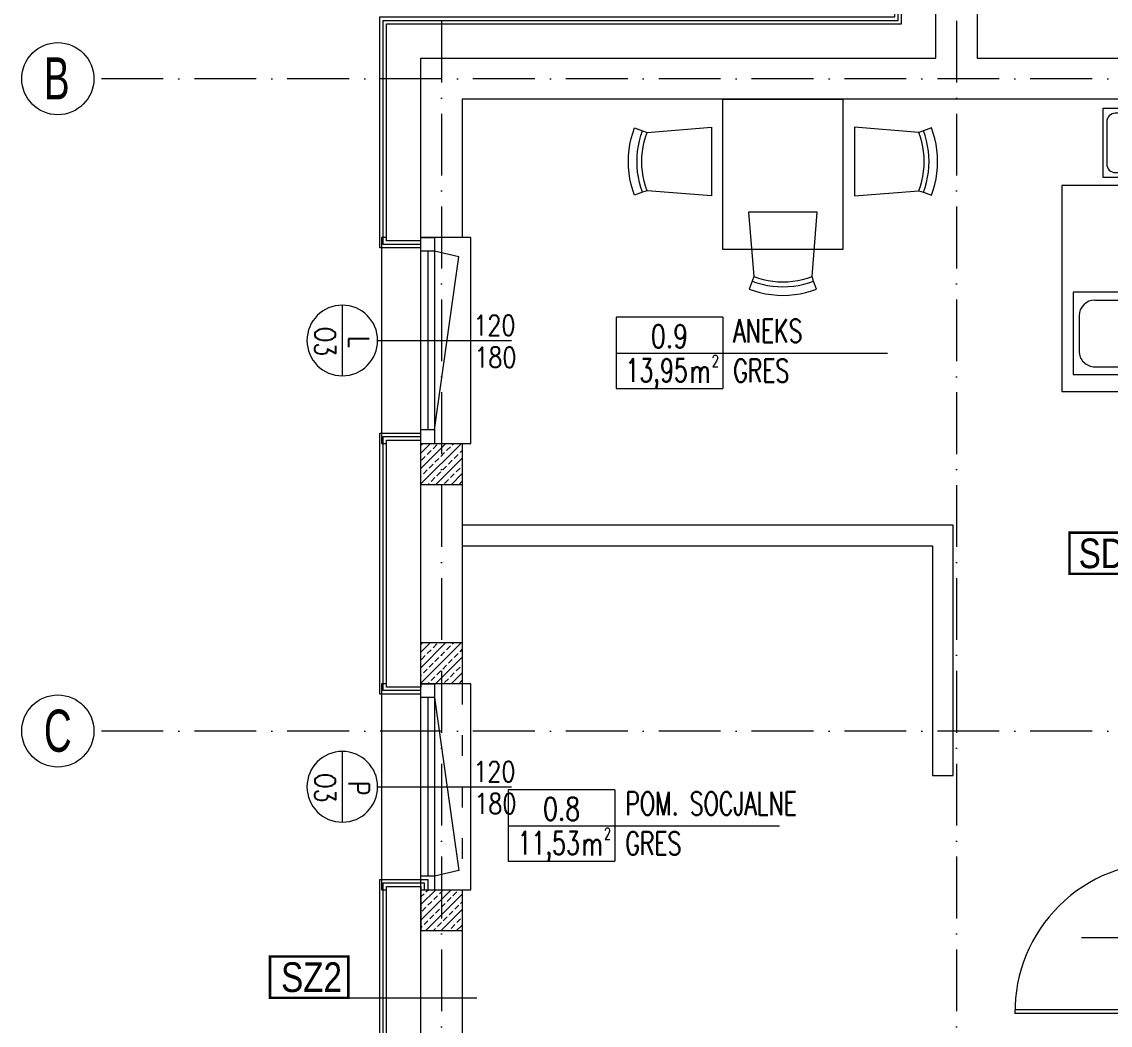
# Model space of a CAD drawing. Header units: millimetres. Extents: x -105266 to 178069, y 491 to 168574.
# Drawn here: x 9148 to 9782, y 37074 to 37659 of the extents above; entities that cross this region are included whole.
import ezdxf
from ezdxf.enums import TextEntityAlignment as Align

# ---------------------------------------------------------------- set-up
doc = ezdxf.new("R2010")
doc.units = ezdxf.units.MM
doc.linetypes.add('ACAD_ISO03W100', pattern=[30, 12, -18])
doc.linetypes.add('ACAD_ISO10W100', pattern=[18, 12, -3, 0, -3])
for name, color, linetype, lineweight in [('A01_OSIE', 9, 'ACAD_ISO10W100', 9), ('A02_KONSTRUKCJA', 3, 'Continuous', 15), ('A03_KONSTRUKCJA_POWYZEJ', 6, 'ACAD_ISO03W100', 0), ('A05_SCIANY', 1, 'Continuous', 20), ('A06_WIDOK', 6, 'Continuous', 15), ('A07_DRZWI_OKNA', 4, 'Continuous', 5), ('A08_OPIS DRZWI_OKIEN', 9, 'Continuous', 9), ('A09_MATERIAL', 251, 'Continuous', 0), ('A09_WYKONCZENIE', 2, 'Continuous', 13), ('A13_WYPOSAZENIE SANITARNE', 41, 'Continuous', 9), ('A16_OPIS_POM', 2, 'Continuous', 9), ('A17_OPIS_WARSTW', 32, 'Continuous', 9)]:
    doc.layers.add(name, color=color, linetype=linetype, lineweight=lineweight)
doc.styles.add('ARIAL', font='arial.ttf', dxfattribs={"width": 0.8})
doc.styles.add('NARROW', font='')
doc.styles.add('ROMANS', font='romans', dxfattribs={"width": 0.7})
doc.styles.add('TBTEXT', font='arial.ttf', dxfattribs={"width": 1.1})
doc.styles.add('WYM', font='ROMANS.SHX', dxfattribs={"width": 0.75})
doc.styles.get('NARROW').set_extended_font_data('Arial Narrow')

# ---------------------------------------------------------------- blocks, each defined once
blk = doc.blocks.new('33001')
at = {"color": 0, "linetype": 'ByBlock'}
for points in [[(19.42, 21.43), (21.07, 26.15), (18.11, 27.18), (14.86, 28.09), (11.56, 28.8), (8.23, 29.32), (4.87, 29.62), (1.5, 29.73), (-1.87, 29.62), (-5.23, 29.32), (-8.56, 28.8), (-11.86, 28.09), (-15.11, 27.18), (-18.07, 26.15), (-16.42, 21.43)], [(18.5, 18.77), (19.42, 21.43), (16.61, 22.41), (13.65, 23.24), (10.65, 23.89), (7.62, 24.35), (4.57, 24.63), (1.5, 24.72), (-1.57, 24.63), (-4.62, 24.35), (-7.65, 23.89), (-10.65, 23.24), (-13.61, 22.41), (-16.42, 21.43), (-15.5, 18.77)]]:
    blk.add_lwpolyline(points, dxfattribs=at)
blk.add_lwpolyline([(18.5, 18.77), (15.76, 19.72), (12.97, 20.5), (10.14, 21.11), (7.28, 21.55), (4.4, 21.82), (1.5, 21.91), (-1.4, 21.82), (-4.28, 21.55), (-7.14, 21.11), (-9.97, 20.5), (-12.76, 19.72), (-15.5, 18.77), (-18.5, -18.77), (21.5, -18.77)], close=True, dxfattribs=at)
blk = doc.blocks.new('drzwi opis')
for p, q in [((-29.32, 124.88), (29.32, 124.88)), ((0, 95.56), (0, -15.56))]:
    blk.add_line(p, q)
blk.add_circle((0, 124.88), 29.32)
at = {"style": 'ROMANS', "width": 0.7}
for tag, p in [('WDNR', (1.09, 127.47)), ('WDPPOZ', (0, 102.7))]:
    blk.add_attdef(tag, text='', height=17, dxfattribs=at).set_placement(p, align=Align.CENTER)
for tag, p in [('WDS', (-4.07, -6.01)), ('WDH', (22.49, -6.37))]:
    blk.add_attdef(tag, text='', height=17, rotation=90, dxfattribs=at).set_placement(p, align=Align.CENTER)
blk = doc.blocks.new('opis-pomieszczenie')
for p, q in [((0, 21.79), (0, -21.42)), ((-64.77, 0), (99.88, 0))]:
    blk.add_line(p, q)
blk.add_lwpolyline([(0, 21.79), (-64.77, 21.79), (-64.77, -21.42), (0, -21.42)])
at = {"style": 'ROMANS', "width": 0.7}
for s, height, p in [('2', 7.15, (-4.55, -8.35)), ('m', 14.3, (-13.79, -17.95))]:
    blk.add_text(s, height=height, dxfattribs=at).set_placement(p, align=Align.CENTER)
blk.add_attdef('NR', text='', height=14.3, dxfattribs=at).set_placement((-32.39, 2.83), align=Align.CENTER)
for tag, p in [('POMIESZCZENIE', (6.3, 3.88)), ('POS', (6.3, -17.57))]:
    blk.add_attdef(tag, p, '', height=14.3, dxfattribs=at)
blk.add_attdef('POW', text='', height=14.3, dxfattribs=at).set_placement((-27, -17.41), align=Align.RIGHT)
blk = doc.blocks.new('A$C1BD919F1')
at = {"lineweight": 0}
blk.add_line((-77.88, 0), (0, 0), dxfattribs=at)
at = {"lineweight": 0, "const_width": 1.5}
blk.add_lwpolyline([(-125.38, 0), (-77.88, 0), (-77.88, 25), (-125.38, 25)], close=True, dxfattribs=at)
at = {"lineweight": 0, "style": 'TBTEXT', "width": 1.1}
blk.add_attdef('1', text='', height=18, dxfattribs=at).set_placement((-96.63, 12.5), align=Align.MIDDLE)
blk = doc.blocks.new('D90')
at = {"color": 0, "linetype": 'ByBlock'}
for p, q in [((-7889.01, -4835.3), (-7889.01, -4734.3)), ((-7887.01, -4823.3), (-7887.01, -4734.33)), ((-7845.01, -4811.35), (-7845.01, -4851.17)), ((-7895.01, -4835.3), (-7895.01, -4823.3)), ((-7895.01, -4823.3), (-7887.01, -4823.3)), ((-7801.01, -4835.3), (-7801.01, -4823.3)), ((-7795.01, -4823.3), (-7801.01, -4823.3)), ((-7795.01, -4835.3), (-7795.01, -4823.3)), ((-7795.01, -4835.3), (-7795.01, -4823.3)), ((-7895.01, -4835.3), (-7889.01, -4835.3)), ((-7795.01, -4835.3), (-7801.01, -4835.3))]:
    blk.add_line(p, q, dxfattribs=at)
blk.add_arc((-7888.32, -4821.62), 87.32, 358.89485, 90.45774, dxfattribs=at)
blk = doc.blocks.new('A$C76F24D35')
blk.add_blockref('D90', (7895.01, 4835.3))
blk = doc.blocks.new('A$C7CE04858')
at = {"color": 0, "linetype": 'ByBlock'}
for p, q in [((12, 39), (30, 39)), ((4, 11), (4, 31)), ((38, 11), (38, 31)), ((42, 11), (42, 31)), ((12, 3), (30, 3))]:
    blk.add_line(p, q, dxfattribs=at)
blk.add_lwpolyline([(0, 0), (42, 0), (42, 42), (0, 42)], close=True)
blk.add_circle((30.1, 31), 3, dxfattribs=at)
for centre, start, end in [((12, 31), 90, 180), ((30, 31), 0, 90), ((12, 11), 180, 270), ((30, 11), 270, 0)]:
    blk.add_arc(centre, 8, start, end, dxfattribs=at)
blk = doc.blocks.new('A$C780E13A9')
blk.add_lwpolyline([(0, 0), (40, 0), (40, 29.5), (0, 29.5)], close=True)
blk.add_lwpolyline([(7.75, 2.35), (32.25, 2.35, 0.414214), (37.25, 7.35), (37.25, 22.15, 0.414214), (32.25, 27.15), (7.75, 27.15, 0.414214), (2.75, 22.15), (2.75, 7.35, 0.414214)], format="xyb", close=True)
for centre, radius in [((37.76, 27.15), 1.5), ((20.12, 20.23), 2.6)]:
    blk.add_circle(centre, radius)

msp = doc.modelspace()

# ---------------------------------------------------------------- hatches: boundary and pattern name
at = {"layer": 'A09_MATERIAL'}
h = msp.add_hatch(dxfattribs=at)
h.set_pattern_fill('ANSI33', color=256)
h.set_pattern_definition([(45, (14204.7404, 49271.9024), (-4.490128, 4.490128), []), (45, (14209.2306, 49271.9024), (-4.490128, 4.490128), [3.175, -1.5875])])
h.paths.add_polyline_path([(9380.89, 37413.17), (9404.89, 37413.17), (9404.89, 37389.17), (9380.89, 37389.17)])
h = msp.add_hatch(dxfattribs=at)
h.set_pattern_fill('ANSI33', color=256)
h.set_pattern_definition([(45, (14204.7404, 49155.9024), (-4.490128, 4.490128), []), (45, (14209.2306, 49155.9024), (-4.490128, 4.490128), [3.175, -1.5875])])
h.paths.add_polyline_path([(9380.89, 37297.17), (9404.89, 37297.17), (9404.89, 37273.17), (9380.89, 37273.17)])
h = msp.add_hatch(dxfattribs=at)
h.set_pattern_fill('ANSI33', color=256)
h.set_pattern_definition([(45, (12679.592, 49692.9024), (-4.490128, 4.490128), []), (45, (12684.082, 49692.9024), (-4.490128, 4.490128), [3.175, -1.5875])])
h.paths.add_polyline_path([(9380.89, 37153.17), (9404.89, 37153.17), (9404.89, 37129.17), (9380.89, 37129.17)])

# ---------------------------------------------------------------- linework, layer by layer
at = {"layer": 'A01_OSIE', "linetype": 'ACAD_ISO10W100', "ltscale": 3}
for points in [[(9392.89, 38362.67), (9392.89, 36181.78)], [(9692.89, 38362.67), (9692.89, 36181.77)], [(11503.04, 37625.67), (9190.4, 37625.67)], [(11503.04, 37245.67), (9190.4, 37245.67)]]:
    msp.add_lwpolyline(points, dxfattribs=at)
at = {"layer": 'A01_OSIE', "linetype": 'Continuous'}
for centre in [(9169.4, 37625.67), (9169.4, 37245.67)]:
    msp.add_circle(centre, 21, dxfattribs=at)
at = {"layer": 'A02_KONSTRUKCJA'}
for points in [[(9704.89, 37637.67), (10263.89, 37637.67), (10263.89, 37613.67), (9404.89, 37613.67), (9404.89, 37533.17), (9380.89, 37533.17), (9380.89, 37637.67), (9680.89, 37637.67), (9680.89, 37770.17), (9704.89, 37770.17), (9704.89, 37637.67)], [(9404.89, 37413.17), (9404.89, 37273.17), (9380.89, 37273.17), (9380.89, 37413.17), (9404.89, 37413.17)], [(9404.89, 37153.17), (9404.89, 36794.67), (9380.89, 36794.67), (9380.89, 37153.17), (9404.89, 37153.17)], [(9380.89, 37153.17), (9380.89, 37129.17)]]:
    msp.add_lwpolyline(points, dxfattribs=at)
for points in [[(9380.89, 37413.17), (9404.89, 37413.17), (9404.89, 37389.17), (9380.89, 37389.17)], [(9380.89, 37297.17), (9404.89, 37297.17), (9404.89, 37273.17), (9380.89, 37273.17)], [(9380.89, 37153.17), (9404.89, 37153.17), (9404.89, 37129.17), (9380.89, 37129.17)]]:
    msp.add_lwpolyline(points, close=True, dxfattribs=at)
at = {"layer": 'A03_KONSTRUKCJA_POWYZEJ'}
msp.add_lwpolyline([(9404.89, 37273.17), (9404.89, 37153.17)], dxfattribs=at)
at = {"layer": 'A05_SCIANY'}
msp.add_lwpolyline([(9404.89, 37353.62), (9678.89, 37353.62), (9678.89, 37219.67), (9678.89, 37219.67), (9678.89, 37219.67), (9690.89, 37219.67), (9690.89, 37219.67), (9690.89, 37219.67), (9690.89, 37365.62), (9404.89, 37365.62)], dxfattribs=at)
at = {"layer": 'A06_WIDOK'}
for points in [[(9360.89, 37533.17), (9357.89, 37533.17), (9357.89, 37413.17), (9360.89, 37413.17)], [(9404.89, 37413.17), (9409.89, 37413.17), (9409.89, 37533.17), (9404.89, 37533.17)], [(9388.89, 37421.17), (9403.04, 37521.97), (9388.89, 37525.17)], [(9360.89, 37273.17), (9357.89, 37273.17), (9357.89, 37153.17), (9360.89, 37153.17)], [(9404.89, 37153.17), (9409.89, 37153.17), (9409.89, 37273.17), (9404.89, 37273.17)], [(9388.89, 37265.17), (9403.04, 37164.37), (9388.89, 37161.17)]]:
    msp.add_lwpolyline(points, dxfattribs=at)
at = {"layer": 'A07_DRZWI_OKNA'}
for p, q in [((9388.89, 37525.17), (9380.89, 37525.17)), ((9384.89, 37525.17), (9384.89, 37421.17)), ((9388.89, 37421.17), (9380.89, 37421.17)), ((9380.89, 37413.17), (9388.89, 37413.17)), ((9388.89, 37265.17), (9380.89, 37265.17)), ((9384.89, 37265.17), (9384.89, 37161.17)), ((9388.89, 37161.17), (9380.89, 37161.17)), ((9380.89, 37153.17), (9388.89, 37153.17)), ((9380.89, 37129.17), (9380.89, 37137.17))]:
    msp.add_line(p, q, dxfattribs=at)
for points in [[(9380.89, 37413.17), (9380.89, 37533.17), (9388.89, 37533.17), (9388.89, 37413.17)], [(9380.89, 37153.17), (9380.89, 37273.17), (9388.89, 37273.17), (9388.89, 37153.17)]]:
    msp.add_lwpolyline(points, dxfattribs=at)
at = {"layer": 'A09_WYKONCZENIE'}
for points in [[(9380.89, 37527.17), (9356.89, 37527.17), (9356.89, 37661.67), (9656.89, 37661.67), (9656.89, 37776.17), (9680.89, 37776.17)], [(9380.89, 37529.17), (9358.89, 37529.17), (9358.89, 37659.67), (9658.89, 37659.67), (9658.89, 37774.17), (9680.89, 37774.17)], [(9380.89, 37531.17), (9360.89, 37531.17), (9360.89, 37657.67), (9660.89, 37657.67), (9660.89, 37772.17), (9680.89, 37772.17)], [(9380.89, 37267.17), (9376.95, 37267.17), (9356.89, 37267.17), (9356.89, 37419.17), (9380.89, 37419.17)], [(9380.89, 37269.17), (9376.95, 37269.17), (9358.89, 37269.17), (9358.89, 37417.17), (9380.89, 37417.17)], [(9380.89, 37273.17), (9380.89, 37271.17), (9376.95, 37271.17), (9360.89, 37271.17), (9360.89, 37415.17), (9380.89, 37415.17)], [(9386.89, 36790.67), (9356.89, 36790.67), (9356.89, 37159.17), (9384.89, 37159.17), (9384.89, 37153.17)], [(9386.89, 36792.67), (9358.89, 36792.67), (9358.89, 37157.17), (9382.89, 37157.17), (9382.89, 37153.17)], [(9380.89, 36796.67), (9380.89, 36794.67), (9360.89, 36794.67), (9360.89, 37155.17), (9380.89, 37155.17), (9380.89, 37153.17)]]:
    msp.add_lwpolyline(points, dxfattribs=at)
at = {"layer": 'A13_WYPOSAZENIE SANITARNE'}
msp.add_lwpolyline([(9556.75, 37613.67), (9626.75, 37613.67), (9626.75, 37526.17), (9556.75, 37526.17)], close=True, dxfattribs=at)
msp.add_lwpolyline([(9810.89, 37563.46), (9754.31, 37563.46), (9754.31, 37443.46), (9815.89, 37443.46)], dxfattribs=at)

# ---------------------------------------------------------------- block references
at = {"layer": 'A07_DRZWI_OKNA', "rotation": 90.00000000000001}
msp.add_blockref('A$C76F24D35', (9827.89, 37075.17), dxfattribs=at)
at = {"layer": 'A08_OPIS DRZWI_OKIEN'}
ref = msp.add_blockref('drzwi opis', (9422.77, 37473.17), dxfattribs=dict(at, xscale=-0.702000000001135, yscale=0.702000000001135, zscale=0.702000000001135, rotation=90))
ref.add_attrib('WDNR', 'O3', dxfattribs={"layer": '0', "height": 11.934, "rotation": 270, "style": 'WYM', "width": 0.8}).set_placement((9319.15, 37472.52), align=Align.CENTER)
ref.add_attrib('WDPPOZ', 'L', dxfattribs={"layer": '0', "height": 11.93, "rotation": 270, "style": 'WYM', "width": 0.8}).set_placement((9338.74, 37472.26), align=Align.CENTER)
ref.add_attrib('WDS', '120', dxfattribs={"layer": '0', "height": 11.934, "style": 'WYM', "width": 0.8}).set_placement((9423.7, 37476.03), align=Align.CENTER)
ref.add_attrib('WDH', '180', dxfattribs={"layer": '0', "height": 11.934, "style": 'WYM', "width": 0.8}).set_placement((9424.28, 37457.39), align=Align.CENTER)
ref = msp.add_blockref('drzwi opis', (9422.77, 37213.17), dxfattribs=dict(at, xscale=-0.702000000001135, yscale=0.702000000001135, zscale=0.702000000001135, rotation=90))
ref.add_attrib('WDNR', 'O3', dxfattribs={"layer": '0', "height": 11.934, "rotation": 270, "style": 'WYM', "width": 0.8}).set_placement((9319.15, 37212.52), align=Align.CENTER)
ref.add_attrib('WDPPOZ', 'P', dxfattribs={"layer": '0', "height": 11.93, "rotation": 270, "style": 'WYM', "width": 0.8}).set_placement((9338.74, 37212.26), align=Align.CENTER)
ref.add_attrib('WDS', '120', dxfattribs={"layer": '0', "height": 11.934, "style": 'WYM', "width": 0.8}).set_placement((9423.7, 37216.03), align=Align.CENTER)
ref.add_attrib('WDH', '180', dxfattribs={"layer": '0', "height": 11.934, "style": 'WYM', "width": 0.8}).set_placement((9424.28, 37197.39), align=Align.CENTER)
ref = msp.add_blockref('drzwi opis', (9776.68, 37125.17), dxfattribs=dict(at, xscale=0.702000000001135, yscale=0.702000000001135, zscale=0.702000000001135, rotation=270))
ref.add_attrib('WDNR', 'D', dxfattribs={"layer": '0', "height": 11.93, "rotation": 270, "style": 'WYM', "width": 0.8}).set_placement((9868.37, 37124.52), align=Align.CENTER)
ref.add_attrib('WDPPOZ', 'P', dxfattribs={"layer": '0', "height": 11.93, "rotation": 270, "style": 'WYM', "width": 0.8}).set_placement((9848.78, 37124.26), align=Align.CENTER)
ref.add_attrib('WDS', '90', dxfattribs={"layer": '0', "height": 11.934, "style": 'WYM', "width": 0.8}).set_placement((9819.5, 37128.03), align=Align.CENTER)
ref.add_attrib('WDH', '200', dxfattribs={"layer": '0', "height": 11.934, "style": 'WYM', "width": 0.8}).set_placement((9820.02, 37109.39), align=Align.CENTER)
at = {"layer": 'A13_WYPOSAZENIE SANITARNE'}
for name, p, rotation in [('A$C780E13A9', (9778.04, 37608.27), 270), ('33001', (9652.17, 37578.92), 270), ('33001', (9593.25, 37529.19), 180)]:
    msp.add_blockref(name, p, dxfattribs=dict(at, rotation=rotation))
at = {"layer": 'A13_WYPOSAZENIE SANITARNE', "extrusion": (0, 0, -1), "zscale": -1, "rotation": 270}
msp.add_blockref('33001', (-9531.49, 37578.92), dxfattribs=at)
at = {"layer": 'A13_WYPOSAZENIE SANITARNE', "xscale": 1.142857142738649, "yscale": 1.142857142738649, "zscale": 1.142857142738649, "rotation": 270}
msp.add_blockref('A$C7CE04858', (9760.86, 37501.27), dxfattribs=at)
at = {"layer": 'A16_OPIS_POM'}
ref = msp.add_blockref('opis-pomieszczenie', (9556.78, 37465.79), dxfattribs=dict(at, xscale=0.9600000000064028, yscale=0.9600000000064028, zscale=0.9600000000064028))
ref.add_attrib('NR', '0.9', dxfattribs={"layer": '0', "height": 13.44, "style": 'ROMANS', "width": 0.75}).set_placement((9525.69, 37468.93), align=Align.CENTER)
ref.add_attrib('POMIESZCZENIE', 'ANEKS ', (9562.83, 37472.09), dxfattribs={"layer": '0', "height": 13.44, "style": 'ROMANS', "width": 0.7})
ref.add_attrib('POS', 'GRES', (9562.83, 37448.92), dxfattribs={"layer": '0', "height": 13.44, "style": 'ROMANS', "width": 0.7})
ref.add_attrib('POW', '13,95', dxfattribs={"layer": '0', "height": 13.44, "style": 'ROMANS', "width": 0.7}).set_placement((9536.34, 37449.08), align=Align.RIGHT)
ref = msp.add_blockref('opis-pomieszczenie', (9493.94, 37190.43), dxfattribs=dict(at, xscale=0.9600000000064028, yscale=0.9600000000064028, zscale=0.9600000000064028))
ref.add_attrib('NR', '0.8', dxfattribs={"layer": '0', "height": 13.44, "style": 'ROMANS', "width": 0.75}).set_placement((9462.85, 37193.58), align=Align.CENTER)
ref.add_attrib('POMIESZCZENIE', 'POM. SOCJALNE', (9499.99, 37196.73), dxfattribs={"layer": '0', "height": 13.44, "style": 'ROMANS', "width": 0.7})
ref.add_attrib('POS', 'GRES', (9499.99, 37173.56), dxfattribs={"layer": '0', "height": 13.44, "style": 'ROMANS', "width": 0.7})
ref.add_attrib('POW', '11,53', dxfattribs={"layer": '0', "height": 13.44, "style": 'ROMANS', "width": 0.7}).set_placement((9473.5, 37173.72), align=Align.RIGHT)
at = {"layer": 'A17_OPIS_WARSTW'}
ref = msp.add_blockref('A$C1BD919F1', (9879.03, 37337.18), dxfattribs=dict(at, xscale=0.9599999999991269, yscale=0.9599999999991269, zscale=0.9599999999991269))
ref.add_attrib('1', 'SD1', dxfattribs={"layer": '0', "height": 17.28, "style": 'ARIAL', "width": 0.8}).set_placement((9782.82, 37349.18), align=Align.MIDDLE)
ref = msp.add_blockref('A$C1BD919F1', (9413.38, 37090.28), dxfattribs=dict(at, xscale=0.9599999999991269, yscale=0.9599999999991269, zscale=0.9599999999991269))
ref.add_attrib('1', 'SZ2', dxfattribs={"layer": '0', "height": 17.28, "style": 'ARIAL', "width": 0.8}).set_placement((9317.18, 37102.28), align=Align.MIDDLE)

# ---------------------------------------------------------------- texts
at = {"layer": 'A01_OSIE', "style": 'NARROW', "width": 0.8}
for s, p in [('B', (9161.29, 37625.85)), ('C', (9161.29, 37245.85))]:
    msp.add_text(s, height=24.5, dxfattribs=at).set_placement(p, align=Align.MIDDLE_LEFT)

doc.saveas('drawing.dxf')
